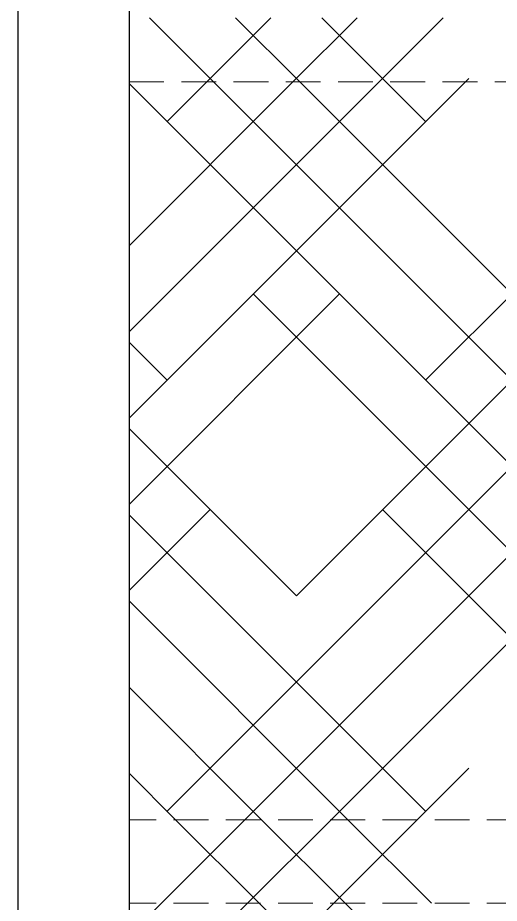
# Model space of a CAD drawing. Header units: millimetres. Extents: x 331487 to 517269, y 198509 to 399936.
# Drawn here: x 382806 to 384534, y 367849 to 371027 of the extents above; entities that cross this region are included whole.
import ezdxf

# ---------------------------------------------------------------- set-up
doc = ezdxf.new("R2010")
doc.units = ezdxf.units.MM
doc.header["$MEASUREMENT"] = 0
doc.linetypes.add('DASHED', pattern=[0.75, 0.5, -0.25])
doc.linetypes.add('DASHED2', pattern=[0.375, 0.25, -0.125])
doc.layers.add('9th_Sunk', color=251, linetype='DASHED', lineweight=5)
doc.layers.add('BEAM', color=1, linetype='Continuous', lineweight=5)
doc.layers.add('COLUMN', color=6, linetype='Continuous')

msp = doc.modelspace()

# ---------------------------------------------------------------- linework, layer by layer
at = {"layer": '9th_Sunk', "linetype": 'Continuous'}
for p, q in [((383508.7, 370796.5), (383278.7, 371026.5)), ((383484.6, 370796.5), (383714.6, 371026.5)), ((383818.1, 370796.5), (383588.1, 371026.5)), ((383793.9, 370796.5), (384023.9, 371026.5)), ((384127.5, 370796.5), (383897.5, 371026.5)), ((384103.3, 370796.5), (384333.3, 371026.5)), ((383205.7, 370208.3), (383793.9, 370796.5)), ((383205.7, 369898.9), (384103.3, 370796.5)), ((383205.7, 369589.6), (384412.6, 370796.5)), ((385662.2, 368333.7), (383205.7, 370790.2)), ((383342, 370653.9), (383484.6, 370796.5)), ((385198.1, 369107.1), (383508.7, 370796.5)), ((383806, 368952.5), (385650.1, 370796.5)), ((384734.1, 369880.5), (383818.1, 370796.5)), ((384270.1, 370653.9), (384127.5, 370796.5)), ((384270.1, 369725.9), (385340.7, 370796.5)), ((384412.6, 370796.5), (384424.7, 370808.6)), ((383342, 368179.1), (385816.8, 370653.9)), ((383205.7, 369280.2), (383960.7, 370035.2)), ((385537.5, 368149), (383651.3, 370035.2)), ((383342, 369725.9), (383205.7, 369862.2)), ((383621.3, 368149), (385352.8, 369880.5)), ((383806, 368952.5), (383205.7, 369552.8)), ((383205.7, 368970.8), (383496.7, 369261.8)), ((385228.2, 368149), (384115.4, 369261.8)), ((384270.1, 368179.1), (383205.7, 369243.4)), ((383930.7, 368149), (384888.8, 369107.1)), ((383990.7, 368149), (383205.7, 368934.1)), ((383681.4, 368149), (383205.7, 368624.7)), ((383372, 368149), (383205.7, 368315.4)), ((384240, 368149), (384424.7, 368333.7)), ((383321.3, 367849), (383621.3, 368149)), ((383672, 367849), (383372, 368149)), ((383630.7, 367849), (383930.7, 368149)), ((383981.4, 367849), (383681.4, 368149)), ((383940, 367849), (384240, 368149)), ((384290.7, 367849), (383990.7, 368149)), ((383205.7, 367733.4), (383321.3, 367849)), ((383205.7, 367424), (383630.7, 367849)), ((383205.7, 367114.7), (383940, 367849)), ((385662.2, 365858.9), (383672, 367849)), ((385198.1, 366632.3), (383981.4, 367849))]:
    msp.add_line(p, q, dxfattribs=at)
at = {"layer": 'BEAM', "linetype": 'DASHED2', "ltscale": 500}
for p, q in [((383205.7, 370796.5), (386865.1, 370796.5)), ((386865.1, 368149), (383205.7, 368149)), ((386865.1, 367849), (383205.7, 367849))]:
    msp.add_line(p, q, dxfattribs=at)
at = {"layer": 'COLUMN'}
for p, q in [((382805.7, 395451.5), (382805.7, 362605.5)), ((383205.7, 395051.5), (383205.7, 362995.9))]:
    msp.add_line(p, q, dxfattribs=at)

doc.saveas('drawing.dxf')
